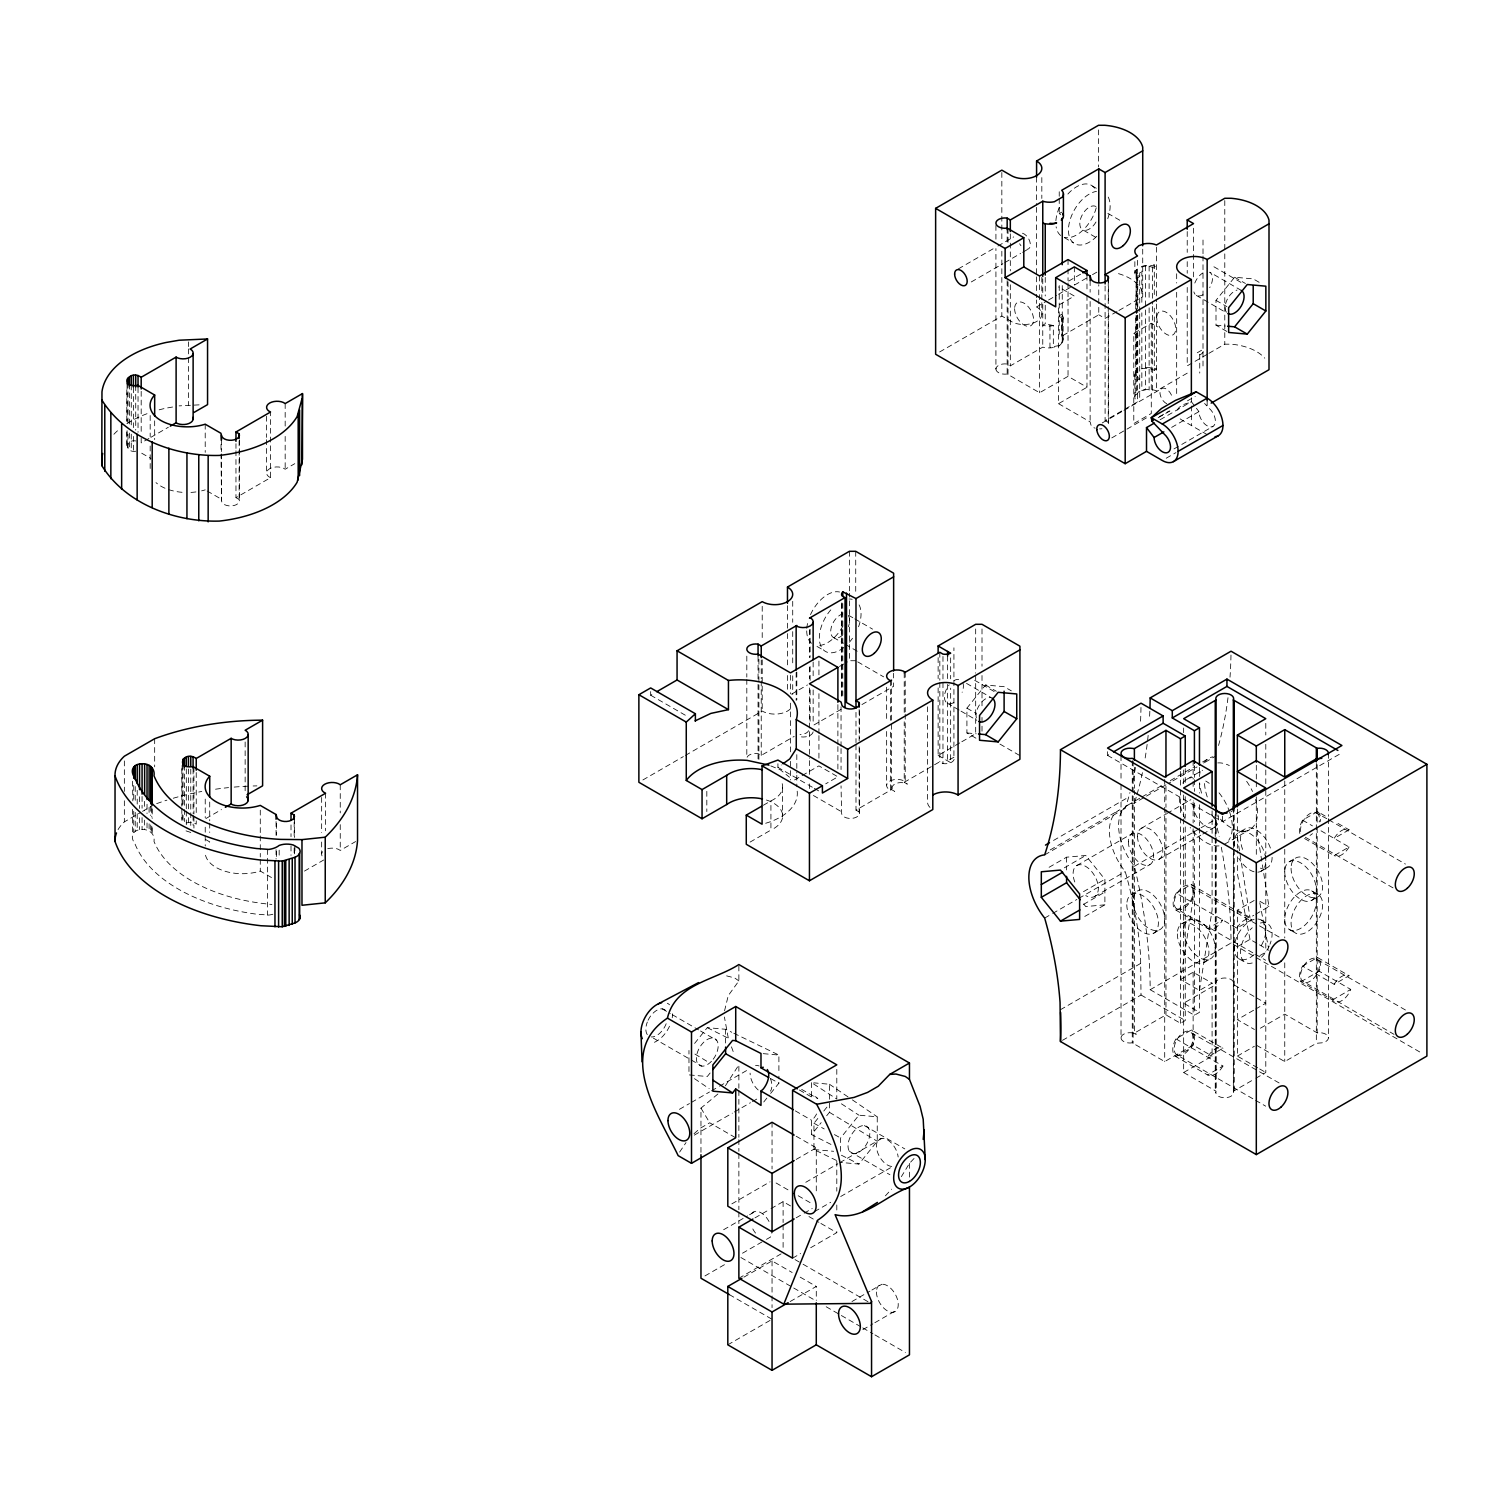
<?xml version="1.0" encoding="UTF-8"?>
<svg xmlns="http://www.w3.org/2000/svg" width="1502" height="1502" viewBox="0 0 1502 1502"><rect width="100%" height="100%" fill="white"/><g stroke="black" fill="none" stroke-linecap="round" stroke-linejoin="round"><path stroke-width="0.75" stroke-dasharray="5 3.75" d="M1062.477 1040.342L1141.013 995L1140.6 955.91A326.197 188.332 60 0 0 1125.223 871.573A44.666 25.797 60 0 1 1125.223 808.376A463.348 267.525 60 0 0 1129.955 792.53M724.546 1010.827L728.245 995.638L738.871 980.919L738.871 964.547M1183.651 818.965L1183.651 1072.503L1212.095 1056.094L1212.095 983.153L1199.46 990.438L1180.497 979.492L1193.132 899.247L1193.132 825.33M1199.46 990.438L1212.095 910.193L1212.095 836.257M272.838 914.23A17.648 10.195 0 0 1 268.896 915.075L256.635 914.192A162.498 93.819 0 0 1 135.03 843.993C122.732 826.344 156.433 823.772 154.011 841.439A143.028 82.572 0 0 0 271.918 904.448M135.724 451.238C124.891 453.022 124.891 439.147 135.724 440.931M679.617 1152.09L686.02 1142.571M1135.737 308.586L1136.676 269.384L1136.676 313.486M1061.895 343.019L1059.361 345.779L1054.573 347.244M914.042 1158.474L909.461 1163.374L901.369 1176.667M725.391 1085.833L738.871 1064.88L738.871 1088.237M1226.834 331.416L1216 325.164L1216 300.362L1234.606 277.232L1253.212 278.884L1260.422 283.052M694.6 1043.421L707.292 1027.65L725.616 1029.283L731.774 1032.249M975.924 738.177L966.913 732.957L966.913 708.155L985.519 685.006L1004.106 686.677L1011.334 690.845M710.108 1073.01L707.292 1076.521L688.967 1074.888L688.967 1050.442M763.748 1101.999L769.249 1095.146M770.639 1093.418L778.9 1083.149L778.9 1076.127M836.483 1160.445L813.953 1149.537L813.953 1123.271L818.177 1118.032M823.791 1111.029L828.015 1105.772M830.981 1144.43L811.531 1134.592L821.181 1122.614M826.682 1115.761L829.442 1112.325L829.442 1084.237L813.765 1082.848M840.594 1151.321L840.594 1137.99L858.919 1115.179L877.243 1116.831L877.243 1141.257L858.919 1164.069L840.594 1162.435M1136.676 269.384L1135.474 270.773A13.537 7.81 0 0 0 1137.521 277.832L1139.699 276.575L1136.113 273.589L1135.737 271.449M717.9 1094L700.965 1108.119L700.965 1152.391M885.429 1195.817L891.531 1189.171M694.037 1133.728L699.913 1128.453L709.714 1122.783L735.717 1137.803M811.531 1134.592L811.531 1120.229L813.821 1118.201A15.414 8.899 -60 0 0 817.82 1111.292M812.3 787.217L777.923 767.372L781.303 764.969M148.942 438.453L141.188 442.921L141.188 435.899M150.895 437.326L168.355 427.244M235.964 450.75L235.964 497.65L270.567 477.674L270.567 411.999M270.567 477.674L268.614 476.585A10.514 6.083 0 0 1 269.665 468.699A10.514 6.083 0 0 1 283.315 468.098L285.173 469.225L294.786 463.667M958.445 268.82L995.957 247.154M997.929 246.028L1013.719 236.903M971.287 281.944L1002.867 263.714M1004.838 262.568L1020.647 253.444M1022.618 252.317L1028.532 248.9M118.057 829.63A61.526 35.522 0 0 1 124.347 821.876L140.512 812.544M142.54 811.38L152.641 805.541M939.651 351.956L1001.834 316.058L1011.315 321.522A17.874 10.326 0 0 0 1036.587 321.522A17.874 10.326 0 0 0 1036.587 306.934L1036.587 299.987M1068.711 281.081L1082.923 272.876M1036.587 306.934L1046.575 301.17M1048.565 300.006L1056.563 295.406M1058.553 294.242L1072.541 286.169M1074.531 285.023L1090.508 275.805M1092.498 274.641L1098.506 271.186M1059.417 304.681L1074.343 296.063L1058.553 286.957M1053.334 325.558L1045.242 323.812L1042.764 325.258A14.194 8.205 0 0 0 1051.287 325.953L1053.334 325.558L1053.334 347.45L1051.287 347.826A14.194 8.205 0 0 1 1042.764 347.131L1010.32 365.868L1007.166 364.047A8.937 5.163 0 0 0 995.92 369.023L995.92 248.6M1140.675 272.35L1139.699 272.932L1139.699 311.402M1153.311 265.065L1154.306 264.483L1154.306 295.988M205.943 818.534L221.47 809.578M1049.954 325.427L1049.954 347.319L1058.948 345.554L1062.909 341.123A14.194 8.205 0 0 0 1061.726 336.204L1098.769 314.8L1098.769 284.685M1116.981 311.59L1105.097 318.443L1098.769 314.8M1118.952 310.445L1142.722 296.72L1142.722 246.741M1151.283 323.268L1151.283 413.482L1133.785 423.564L1133.785 333.369L1151.283 323.268L1157.591 326.929M995.92 369.023A8.937 5.163 0 0 0 1007.166 373.998L1039.591 392.735L1068.035 376.326L1086.979 387.253L1086.979 293.885M1058.553 307.966L1058.553 403.681L1086.979 387.253M1154.306 370.281L1156.484 369.023A13.537 7.81 0 0 0 1144.242 367.84L1141.839 368.534L1149.124 368.215L1154.306 370.281L1154.306 305.281M304.474 871.085L323.7 859.989M327.755 848.686A10.514 6.083 0 0 1 338.382 849.306L340.241 850.432L355.617 841.552M1206.988 354.453L1187.218 365.868L1187.218 284.798M1208.96 353.308L1224.787 344.183L1231.096 344.183A44.666 25.797 0 0 1 1264.74 358.171M1105.097 286.018L1105.097 420.579L1137.521 401.86L1137.521 314.969M1135.737 317.88L1135.737 395.477L1138.798 391.647L1144.242 389.713A13.537 7.81 0 0 1 1156.484 390.914L1187.688 372.89M1102.224 422.944L1121.975 411.529M1123.947 410.403L1161.459 388.736M650.666 691.577L650.666 695.219L654.722 692.873M1111.799 437.889L1149.312 416.223M1159.356 416.711L1169.269 410.985M1158.192 417.725L1169.908 410.985M1187.462 400.846L1195.254 396.34M1160.164 419.715L1191.368 401.691L1191.368 397.091M1171.654 427.375L1198.953 411.623A11.622 6.703 60 0 0 1206.444 425.385A11.622 6.703 60 0 0 1215.249 422.682A11.622 6.703 60 0 0 1209.298 408.431L1204.566 403.456M1173.963 448.929L1179.821 445.568M1181.774 444.442L1212.978 426.418M1166.209 458.241L1175.953 452.609M642.912 779.951L683.354 756.595M685.381 755.431L762.209 711.066A17.874 10.326 0 0 0 792.117 706.447M791.479 694.168L807.456 684.95M839.411 666.494L847.41 661.875M747.114 757.233A8.937 5.163 0 0 1 758.059 753.591L761.232 755.412L794.201 736.374M814.009 724.94L841.176 709.263M861.941 704.569L893.634 686.264L893.634 679.279M794.558 779.932L818.928 765.87L837.891 776.816L825.706 783.837M763.335 805.26L770.92 800.885A31.448 18.155 0 0 0 781.847 782.673M750.061 842.096L770.92 830.062L770.92 800.885M938.13 687.897L938.13 755.412L959.872 742.852M961.843 741.725L975.68 733.727L975.68 675.524M855.99 744.936L855.99 810.122L891.587 789.583L894.741 791.404A8.937 5.163 0 0 1 894.741 784.1A8.937 5.163 0 0 1 907.377 784.1L904.223 782.279L904.223 721.749M904.223 782.279L939.82 761.721L942.974 763.56A8.937 5.163 0 0 0 949.752 763.035L951.611 762.227A8.937 5.163 0 0 0 953.92 757.233L953.92 647.813M953.92 757.233L947.612 760.876L947.612 681.72M1107.537 751.695L1107.537 755.356L1111.499 753.046M1053.54 840.444L1126.031 798.595M1050.198 849.925L1118.671 810.404M1127.833 805.11L1139.962 798.106M1141.989 796.942L1162.21 785.264M1170.302 780.608L1194.559 766.602M1202.633 761.927L1208.716 758.416M1044.66 854.882L1125.223 808.376M1199.46 828.09L1199.46 1012.329L1194.409 1015.239L1150.175 989.705A456.946 263.826 60 0 0 1134.386 866.278A44.666 25.797 60 0 1 1134.386 803.101L1144.486 797.262M1146.514 796.098L1170.771 782.091M1172.799 780.909L1197.056 766.902M1205.148 762.246L1215.249 756.407M1187.012 779.2L1202.558 770.226M1049.091 867.292L1066.589 857.191L1085.739 855.483L1104.89 879.308L1104.89 904.824L1083.505 917.178M1064.355 867.818L1085.739 855.483M1076.803 865.528L1132.076 833.61M1141.238 828.334L1165.064 814.572M1167.054 813.427L1190.879 799.665M679.411 1109.34L689.456 1103.557M691.446 1102.412L709.488 1091.992M711.479 1090.846L717.505 1087.354M719.496 1086.209L747.545 1070.006M1083.505 891.644L1104.89 879.308M1044.66 918.079L1050.705 914.587M1052.714 913.423L1076.878 899.473M1078.905 898.309L1125.223 871.573M1134.386 866.278L1199.084 828.916M1201.093 827.752L1215.249 819.585A44.666 25.797 60 0 1 1209.899 812M1107.537 755.356L1222.515 821.725L1341.924 752.802M1094.658 896.487L1149.95 864.57M1159.112 859.275L1200.811 835.206M1202.802 834.061L1214.705 827.189M1083.505 904.411L1104.89 892.057M694.299 1135.137L732.375 1113.151M734.365 1112.006L750.418 1102.731M752.408 1101.586L758.435 1098.112M1131.419 894.497L1137.746 890.855M1238.831 832.483L1245.139 828.841M1224.543 844.199L1249.814 829.611M1176.216 893.127L1191.105 884.528L1251.748 919.543L1236.859 928.142L1176.216 893.127A14.889 8.599 -60 0 0 1176.216 910.325L1207.815 928.555A14.889 8.599 -60 0 0 1222.684 919.956L1207.815 928.555M1299.85 833.479A14.889 8.599 -60 0 1 1302.572 820.167L1317.461 811.587L1327.336 817.276M1176.216 910.325L1191.105 901.726A14.889 8.599 -60 0 0 1191.105 884.528M1153.761 933.174L1160.088 929.531M1261.173 871.179L1267.481 867.518M1181.961 923.674L1188.289 920.031M1289.373 861.66L1295.682 858.017M1349.059 829.817L1334.17 838.416A14.889 8.599 -60 0 1 1349.059 829.817L1335.24 821.838M796.173 1159.431L816.281 1147.828L816.281 1194.522M1060.468 1009.701L1141.013 963.195M1257.662 1067.828L1237.366 1056.094L1237.366 910.193L1254.414 900.336M1304.543 838.51L1334.17 855.596L1349.059 847.015L1319.432 829.911M731.85 1203.872L770.038 1181.83M1237.366 910.193L1250.002 917.478L1253.794 915.3M1255.691 914.211L1268.946 906.551L1256.31 826.288M723.626 1229.725L747.564 1215.907M749.554 1214.761L755.544 1211.307M805.785 1182.299L837.853 1163.787M839.825 1162.642L881.899 1138.347M754.962 1217.878L769.024 1209.767M771.033 1208.603L783.105 1201.638L791.066 1206.237M1150.175 989.705L1231.039 943.031L1422.863 1053.766M1204.304 962.369L1210.631 958.708M1311.715 900.355L1318.024 896.713M1180.497 979.492L1193.132 972.207L1212.095 983.153M1237.366 946.673L1250.002 939.37L1257.587 943.744M796.173 1217.803L802.199 1214.311M804.208 1213.165L812.244 1208.509M742.495 1253.212L764.443 1240.539M766.433 1239.394L770.432 1237.085A15.414 8.899 60 0 0 771.897 1231.64M814.647 1211.551L830.7 1202.295M840.688 1196.512L892.808 1166.434A15.414 8.899 60 0 1 877.281 1151.377A15.414 8.899 60 0 1 884.547 1138.61A15.414 8.899 60 0 1 898.158 1157.009M704.964 1275.93L726.912 1263.257M1259.934 955.535L1267.144 951.367M1185.247 826.964L1185.247 1020.534L1180.497 1023.275L1165.965 1014.883L1134.386 1033.113L1132.264 1032.869A8.937 5.163 0 0 0 1121.018 1037.863L1121.018 783.65M738.871 1278.24L781.096 1253.87M743.903 1277.151L772.047 1260.91L792.155 1272.513M792.587 1258.169L800.622 1253.532M810.667 1247.73L836.802 1232.635L836.802 1228.035M1175.953 1038.877L1222.947 1066.026L1207.552 1074.925L1175.953 1056.676A15.414 8.899 -60 0 1 1175.953 1038.877L1191.368 1029.978L1222.947 1048.227L1207.552 1057.126A15.414 8.899 -60 0 1 1222.947 1048.227M1302.572 966.086L1317.461 957.487L1349.059 975.718L1334.17 984.317L1302.572 966.086A14.889 8.599 -60 0 0 1300.901 981.726L1332.499 999.957A14.889 8.599 -60 0 0 1350.73 989.424L1319.131 971.193A14.889 8.599 -60 0 0 1317.461 957.487M1300.901 981.726L1319.131 971.193M1121.018 1037.863A8.937 5.163 0 0 0 1132.264 1042.839L1164.707 1061.576L1193.132 1045.148L1212.095 1056.094M1253.607 1010.245L1237.366 1019.614L1254.414 1029.471M1255.634 1009.062L1265.792 1003.205L1255.916 997.516M1175.953 1056.676L1191.368 1047.776A15.414 8.899 -60 0 0 1191.368 1029.978M1260.385 1028.213L1284.754 1014.15L1317.179 1032.869A8.937 5.163 0 0 1 1328.35 1037.187A8.937 5.163 0 0 1 1319.488 1043.026L1316.334 1043.327L1284.754 1061.576L1256.31 1045.148M790.146 1301.539L816.281 1286.444L816.281 1300.45M727.813 1344.816L770.038 1320.427M1332.499 999.957L1350.73 989.424M1237.366 1056.094L1254.414 1046.256M851.972 1301.539L869.921 1291.157M871.93 1290.011L881.899 1284.248M1183.651 1072.503L1216.094 1091.241A8.937 5.163 0 0 0 1224.731 1097.737A8.937 5.163 0 0 0 1233.349 1091.241L1253.945 1079.356M1255.916 1078.211L1265.792 1072.503L1265.792 962.895M862.861 1329.627L872.85 1323.863M874.84 1322.718L896.788 1310.044M1060.694 214.523L1059.229 213.603L1061.726 212.176M1061.726 314.312L1059.229 315.739L1062.252 320.414L1062.909 319.25A14.194 8.205 0 0 0 1061.726 314.312L1061.726 336.204M1199.741 354.847L1200.699 354.434A8.937 5.163 0 0 0 1203.008 349.44L1196.7 353.101L1199.741 354.847L1199.741 373.097M1141.839 266.398L1144.242 265.704A13.537 7.81 0 0 1 1156.484 266.887L1154.306 268.145L1149.124 266.079L1141.839 266.398L1141.839 303.535M799.402 1090.001L811.531 1097.004L813.821 1096.404A15.414 8.899 -60 0 1 817.82 1098.694L801.636 1089.363M186.304 822.833L193.082 822.307L196.236 824.147L196.236 817.107M172.58 407.023L166.046 408.168A99.339 57.339 0 0 0 157.41 410.309M1104.89 904.824L1085.739 906.551L1082.998 903.134M199.109 404.864L179.114 405.878M855.727 660.73L849.4 660.73L849.4 593.215M190.773 832.465L183.037 829.874M1216 325.164L1225.313 326.009M966.913 732.957L976.206 733.783M763.223 1053.653L778.9 1055.061L778.9 1073.78M813.953 1149.537L833.648 1151.302M1132.264 1032.869L1136.282 1034.221L1134.386 1033.113L1134.386 790.578M726.611 975.868L734.722 977.971L738.871 980.919M1326.81 818.684L1314.757 812.263A13.405 7.735 -60 0 0 1305.276 817.726L1303.323 820.599A13.405 7.735 -60 0 0 1300.863 832.596M1279.084 937.041L1188.401 885.204A13.405 7.735 -60 0 0 1178.92 890.686L1176.967 893.559A13.405 7.735 -60 0 0 1176.967 909.029L1253.588 953.263M1176.967 909.029L1178.92 909.63A13.405 7.735 -60 0 0 1188.401 904.166L1190.354 901.294A13.405 7.735 -60 0 0 1190.354 885.823M1405.44 1010.001L1314.757 958.163A13.405 7.735 -60 0 0 1305.276 963.646L1303.323 966.518A13.405 7.735 -60 0 0 1301.802 980.581L1394.063 1034.371M1279.084 1082.942L1188.401 1031.123A13.405 7.735 -60 0 0 1178.92 1036.587L1176.967 1039.459A13.405 7.735 -60 0 0 1176.967 1054.93L1253.588 1099.182M1176.967 1054.93L1178.92 1055.549A13.405 7.735 -60 0 0 1188.401 1050.067L1190.354 1047.194A13.405 7.735 -60 0 0 1190.354 1031.724M770.864 765.926L780.402 769.869L789.508 777.21M733.821 1033.245L778.9 1055.061M707.292 1027.65L728.677 1038.445M841.42 1155.226L858.919 1164.069M1137.746 377.64L1139.699 378.711L1137.521 379.968A13.537 7.81 0 0 1 1135.474 372.909L1136.676 371.52L1135.737 373.585L1137.746 377.64L1137.746 314.969M770.695 1078.624L778.9 1083.149M813.953 1123.271L824.204 1128.941M834.436 1134.592L840.594 1137.99M1092.667 186.173L1096.272 188.257M1234.606 277.232L1245.44 283.484M1213.916 266.774L1243.525 283.878M1107.838 213.359L1121.656 221.338M1241.309 290.43L1209.711 272.181A13.405 7.735 -60 0 1 1209.711 287.652M1216 300.362L1226.834 306.615M1095.991 206.525A13.405 7.735 -60 0 0 1082.585 214.26A13.405 7.735 -60 0 0 1082.585 229.75L1096.422 237.729M1196.324 295.406L1225.932 312.491M1064.261 237.598L1073.292 242.798M1133.785 333.369L1140.112 337.03M1207.157 434.604L1181.886 420.016A17.874 10.326 0 0 1 1179.051 417.875M1105.097 420.579L1108.251 422.4A8.937 5.163 0 0 1 1107.349 426.324M1058.553 403.681L1090.133 421.912L1090.677 423.733A8.937 5.163 0 0 0 1095.146 428.201M1328.819 819.848L1405.44 864.082M1302.572 820.167L1312.448 825.875M1305.332 837.234L1394.063 888.471M985.519 685.006L996.333 691.258M974.685 680.275L994.437 691.671M848.874 615.444L852.817 617.735M854.788 618.88L872.568 629.131M966.537 683.391L992.202 698.205M1311.715 890.855A22.342 12.898 -60 0 1 1304.637 925.439A22.342 12.898 -60 0 1 1285.28 914.286A22.342 12.898 -60 0 1 1311.715 890.855L1318.024 894.497A22.342 12.898 -60 0 1 1310.946 929.1A22.342 12.898 -60 0 1 1291.607 917.929A22.342 12.898 -60 0 1 1318.024 894.497M966.913 708.155L975.924 713.356M833.497 637.524L843.373 643.231M845.344 644.358L859.163 652.337M947.218 703.18L959.065 710.033M961.036 711.159L976.826 720.284M857.717 661.875L883.645 676.858M999.957 744.091L1019.914 755.619M1259.934 901.331L1268.946 906.551M816.975 646.423L824.204 650.591M1289.373 929.531L1295.682 933.174M1261.173 920.031L1267.481 923.674M938.13 755.412L950.653 762.64L950.653 688.141M1259.483 944.852L1268.946 950.315M1255.597 954.427L1265.679 960.247M1238.831 958.708L1245.139 962.369M1253.945 996.37L1233.349 984.486A8.937 5.163 0 0 0 1224.731 977.99A8.937 5.163 0 0 0 1216.094 984.486L1183.651 1003.205L1199.46 1012.329M855.99 810.122L859.144 811.944A8.937 5.163 0 0 1 851.69 818.402A8.937 5.163 0 0 1 841.589 813.277L841.045 785.846M814.309 788.381L820.374 791.873M650.666 695.219L687.052 716.229M813.408 795.497L841.045 811.455M1141.013 995L1185.247 1020.534M1259.709 1068.992L1265.792 1072.503M235.964 497.65L239.118 499.471A8.937 5.163 0 0 1 231.646 505.911A8.937 5.163 0 0 1 221.545 500.804L221.001 454.43M141.732 453.21L150.97 458.542M207.182 491.004L221.001 498.983M1255.597 1100.346L1265.679 1106.167M662.194 1008.856L670.286 1013.531M672.239 1014.657L698.58 1029.865M700.552 1031.01L716.736 1040.342M864.363 1125.58L904.805 1148.917M795.365 1110.898L811.531 1120.229M653.314 1038.107L701.847 1066.12M849.475 1151.358L889.916 1174.714M796.173 1136.225L816.281 1147.828M205.774 839.599L209.717 841.89A37.231 21.497 0 0 0 207.501 844.687M205.511 855.258A37.231 21.497 0 0 0 260.278 871.066L272.106 877.9M776.065 1182.975L790.146 1191.105M798.182 1195.742L812.244 1203.872M808.958 1216.564L818.909 1222.309M820.899 1223.454L836.802 1232.635M795.065 1259.615L801.035 1263.069M803.044 1264.215L870.803 1303.342M800.19 1277.151L816.281 1286.444M740.918 1257.531L791.685 1286.838M793.713 1288.003L816.055 1300.901M826.194 1306.759L860.721 1326.698M862.749 1327.881L872.906 1333.738M874.934 1334.902L905.406 1352.495M729.409 1294.649L772.047 1319.282M829.442 1112.325L877.243 1141.257M694.938 1054.066L708.888 1062.496M813.483 1083.9L836.802 1099.051L836.802 1069.405M841.42 1103.82L858.919 1115.179M829.442 1084.237L850.47 1098.582M852.385 1099.877L877.243 1116.831M694.468 1078.643L709.188 1088.668M1191.368 401.691L1195.16 406.648M1196.418 408.3L1198.953 411.623M700.965 1108.119L709.714 1122.783M731.455 1046.838L733.596 1052.733M728.245 1037.863L724.415 1017.004M1259.803 902.777L1268.514 948.044M1250.002 939.37L1237.366 873.713L1237.366 850.62M1237.366 837.234L1250.002 917.478M1328.425 753.347L1328.425 816.299M1328.425 818.646L1328.425 1037.863M1317.179 764.687L1317.179 825.311M1317.179 827.658L1317.179 1032.869M1316.334 763.485L1316.334 1043.327M1284.754 780.946L1284.754 841.571M1284.754 849.343L1284.754 937.961M1284.754 962.838L1284.754 1061.576M1265.792 723.344L1265.792 735.022M1265.792 744.335L1265.792 767.672M1265.792 770L1265.792 783.988M1265.792 790.334L1265.792 853.943M1265.792 855.633L1265.792 951.892M1256.31 765.325L1256.31 779.388M1256.31 781.735L1256.31 788.775M1256.31 796.867L1256.31 857.304M1237.366 809.034L1237.366 848.311M1234.212 806.236L1234.212 847.372M1234.212 849.7L1234.212 1090.752M1233.668 808.057L1233.668 847.879M1233.668 850.038L1233.668 1092.574M1233.349 806.724L1233.349 844.556M1233.349 853.361L1233.349 1091.241M1224.787 200.592L1224.787 251.547M1224.787 253.857L1224.787 344.183M1222.515 816.262L1222.515 821.725M1216.094 811.38L1216.094 835.225M1216.094 837.553L1216.094 1091.241M1215.794 810.385L1215.794 836.22M1215.794 838.379L1215.794 1092.574M1215.249 814.722L1215.249 836.558M1215.249 838.041L1215.249 1090.752M1212.095 810.855L1212.095 833.948M1207.157 400.79L1207.157 405.409A17.874 10.326 0 0 0 1203.459 403.775M1203.008 240.02L1203.008 253.707M1203.008 255.978L1203.008 367.69M1199.46 767.447L1199.46 774.45M1199.46 783.781L1199.46 793.112M1199.46 804.772L1199.46 825.762M1194.409 765.701L1194.409 777.36M1194.409 779.707L1194.409 791.366M1194.409 803.026L1194.409 821.669M1194.409 831L1194.409 1015.239M1193.546 228.229L1193.546 276.875M1193.132 760.632L1193.132 779.125M1193.132 781.434L1193.132 788.362M1193.132 802.218L1193.132 823.002M1193.132 972.207L1193.132 1045.148M1191.368 406.009L1191.368 425.479M1187.218 231.533L1187.218 252.374M1187.218 261.648L1187.218 273.233M1185.247 768.667L1185.247 782.655M1185.247 796.642L1185.247 817.632M1183.651 728.019L1183.651 732.676M1183.651 770L1183.651 783.988M1183.651 794.99L1183.651 816.637M1180.497 771.408L1180.497 787.724M1180.497 790.052L1180.497 815.717M1180.497 818.046L1180.497 1023.275M1176.667 273.758L1176.667 283.014M1176.667 292.289L1176.667 396.49M1165.965 786.335L1165.965 807.325M1165.965 809.653L1165.965 1014.883M1164.707 779.388L1164.707 805.034M1164.707 807.363L1164.707 1061.576M1156.484 247.192L1156.484 301.714M1156.484 304.024L1156.484 390.914M1152.447 267.018L1152.447 304.155M1152.447 306.483L1152.447 391.027M1149.124 266.079L1149.124 298.56M1149.124 307.854L1149.124 390.088M1145.425 265.854L1145.425 307.628M1145.425 309.956L1145.425 389.882L1141.839 390.407L1141.839 312.81M1139.699 313.711L1139.699 400.602M1137.746 275.504L1137.746 312.641M1137.521 260.315L1137.521 312.641M1136.676 315.795L1136.676 393.393L1135.474 394.782A13.537 7.81 0 0 0 1137.521 401.86M1136.113 273.589L1136.113 313.036M1136.113 315.364L1136.113 375.725M1134.855 261.648L1134.855 272.594M1134.855 374.73L1134.855 396.603M1134.386 767.259L1134.386 788.25M1133.109 761.138L1133.109 1043.327M1132.264 760.65L1132.264 1042.839M1121.018 755.675L1121.018 781.322M1108.551 277.832L1108.551 303.31M1108.551 312.566L1108.551 423.733M1108.251 281.118L1108.251 304.286M1108.251 306.596L1108.251 422.4M1098.506 129.904L1098.506 166.966M1090.133 280.63L1090.133 292.214M1090.133 301.489L1090.133 421.912M1086.979 275.204L1086.979 291.538M1074.343 266.887L1074.343 284.854M1068.035 259.583L1068.035 266.605M1068.035 268.933L1068.035 280.611M1068.035 282.939L1068.035 376.326M1066.589 857.191L1066.589 869.958M1063.116 317.56L1063.116 339.452M1062.252 285.587L1062.252 342.306L1062.027 318.462M1059.229 191.73L1059.229 196.274M1059.229 198.564L1059.229 213.603M1059.229 285.568L1059.229 337.631M1045.242 277.382L1045.242 295.969M1045.242 305.244L1045.242 323.812M1042.764 278.828L1042.764 295.068M1042.764 304.362L1042.764 347.131M1041.825 177.574L1041.825 198.433M1041.825 277.175L1041.825 300.325M1041.825 302.653L1041.825 314.218M1039.591 276.011L1039.591 292.346M1039.591 294.674L1039.591 392.735M1036.587 177.236L1036.587 205.023M1036.587 207.351L1036.587 274.509M1036.587 276.819L1036.587 297.659M1010.32 233.861L1010.32 240.808M1010.32 243.117L1010.32 270.904M1010.32 284.798L1010.32 365.868M1008.011 228.586L1008.011 242.479M1008.011 281.85L1008.011 374.486M1007.166 228.097L1007.166 241.991M1007.166 280.667L1007.166 373.998M1001.834 172.467L1001.834 241.935M1001.834 251.21L1001.834 316.058M995.92 225.431L995.92 239.325M982.008 628.962L982.008 666.212M982.008 675.524L982.008 705.79M982.008 717.43L982.008 731.399M975.68 628.962L975.68 673.196M950.653 657.876L950.653 678.829M947.612 656.111L947.612 679.392M942.974 656.449L942.974 763.56M939.82 652.3L939.82 680.237M939.82 682.565L939.82 761.721M938.13 657.632L938.13 678.585M927.56 706.804L927.56 802.256M909.461 1163.374L909.461 1177.38M905.218 672.276L905.218 711.854M905.218 714.182L905.218 781.716L903.359 780.589A10.514 6.083 0 0 0 889.691 781.19A10.514 6.083 0 0 0 888.64 789.076L890.592 790.146L890.592 729.615M904.223 672.858L904.223 712.436M893.634 673.309L893.634 677.965M891.587 680.143L891.587 722.049M891.587 724.377L891.587 789.583M890.592 680.725L890.592 720.303M886.649 687.221L886.649 722.162M886.649 731.474L886.649 785.02M859.463 710.84L859.463 738.777M859.463 748.09L859.463 813.277M859.144 709.507L859.144 744.429M859.144 746.757L859.144 811.944M855.727 551.309L855.727 593.215M855.99 712.342L855.99 742.608M849.4 551.309L849.4 590.887M842.791 603.485L842.791 698.956M841.89 602.753L841.89 698.205M841.589 603.748L841.589 699.2M841.045 706.691L841.045 746.269M841.045 748.597L841.045 769.55M837.891 704.626L837.891 744.203M837.891 746.532L837.891 769.831M836.802 1161.196L836.802 1191.161M836.802 1204.979L836.802 1211.907M818.928 661.087L818.928 679.711M818.928 693.68L818.928 733.276M818.928 735.605L818.928 758.885M813.145 662.007L813.145 678.303M813.145 689.944L813.145 724.865M811.531 1082.642L811.531 1097.004M810.122 629.394L810.122 657.332M810.122 666.644L810.122 680.613M810.122 689.925L810.122 724.846M809.447 629.77L809.447 657.726M809.447 667.038L809.447 678.679M809.447 687.991L809.447 758.303M809.447 760.632L809.447 774.6M809.447 783.913L809.447 788.569M796.811 671.995L796.811 699.932M796.811 754.642L796.811 772.986M796.811 775.276L796.811 786.748M796.154 672.389L796.154 700.326M792.718 601.326L792.718 622.279M792.718 631.591L792.718 666.512M792.718 675.825L792.718 694.468M790.503 675.187L790.503 693.811M790.503 703.124L790.503 752.014M790.503 761.326L790.503 768.311M790.503 770.639L790.503 779.951M787.48 605.682L787.48 631.291M787.48 633.619L787.48 666.212M787.48 675.524L787.48 691.821M783.105 1201.638L783.105 1222.534M783.105 1224.843L783.105 1248.068M782.617 787.705L782.617 816.9M777.923 763.729L777.923 767.372M772.047 1122.294L772.047 1168.988M772.047 1260.91L772.047 1293.597M772.047 1295.926L772.047 1307.604M762.209 606.301L762.209 641.223M762.209 659.847L762.209 711.066M761.232 659.96L761.232 678.585M761.232 680.913L761.232 755.412M758.904 659.265L758.904 682.546M758.904 684.874L758.904 759.392M758.059 656.449L758.059 682.058M758.059 684.386L758.059 758.904M746.813 656.13L746.813 677.083M746.813 679.411L746.813 756.238M738.871 1090.565L738.871 1137.277M738.871 1139.605L738.871 1151.283M738.871 1153.611L738.871 1209.654M738.871 1211.983L738.871 1223.661M725.616 1029.283L725.616 1044.829M706.822 791.347L706.822 811.549M340.241 784.776L340.241 812.92M340.241 824.636L340.241 850.432M325.615 793.225L325.615 830.737M321.653 797.468L321.653 832.634M321.653 842.021L321.653 853.737M294.899 845.607L294.899 852.648M294.467 818.703L294.467 837.459M294.467 849.174L294.467 853.868M294.167 822.045L294.167 838.473M294.167 847.841L294.167 854.882M291.012 824.917L291.012 836.652M291.012 846.02L291.012 855.408M285.173 403.569L285.173 427.019M285.173 436.406L285.173 469.225M279.165 850.132L279.165 857.173M276.612 823.396L276.612 835.112M276.612 851.521L276.612 858.562M276.068 821.556L276.068 835.638M276.068 849.7L276.068 859.088M267.619 849.55L267.619 915.206M266.605 416.261L266.605 437.364M266.605 439.71L266.605 472.529M260.278 810.104L260.278 833.554M260.278 835.901L260.278 857.004M260.278 859.351L260.278 871.066M245.145 741.969L245.145 793.563M239.419 439.842L239.419 500.804M239.118 440.837L239.118 447.878M239.118 450.225L239.118 499.471M235.964 443.71L235.964 448.403M221.545 439.842L221.545 451.558M221.545 453.904L221.545 500.804M221.001 435.674L221.001 452.083M209.717 802.03L209.717 820.787M209.717 823.134L209.717 832.502M205.211 424.202L205.211 452.346M205.23 799.083L205.23 817.839M205.23 827.208L205.23 845.983M196.236 772.554L196.236 814.76M193.927 767.109L193.927 814.009M193.927 816.356L193.927 828.071M193.082 768.968L193.082 813.521M193.082 815.286L193.082 825.236M190.773 769.137L190.773 811.343M190.773 812.751L190.773 825.424M188.557 341.874L188.557 346.568M188.557 348.915L188.557 405.202M188.463 768.968L188.463 808.827M188.463 817.632L188.463 825.236M186.304 768.893L186.304 808.752M186.304 811.099L186.304 824.729M184.446 765.288L184.446 807.494M184.446 809.578L184.446 821.556M183.037 764.218L183.037 806.424M183.037 815.342L183.037 822.833M182.136 765.325L182.136 805.185M182.136 814.234L182.136 821.594M181.836 768.667L181.836 806.198M181.836 808.545L181.836 820.261M154.668 420.823L154.668 439.579M154.668 738.721L154.668 766.865M152.19 809.015L152.19 818.402M152.19 827.771L152.19 834.812M151.777 807.55L151.777 816.938M151.777 826.325L151.777 833.347M150.726 806.217L150.726 815.586M150.726 824.973L150.726 831.995M150.181 415.528L150.181 436.631M150.181 446L150.181 469.45M149.092 807.419L149.092 814.441M149.092 823.828L149.092 830.869M147.027 804.208L147.027 813.577M147.027 822.965L147.027 830.005M144.624 801.336L144.624 810.723M144.624 820.092L144.624 829.48M142.07 796.492L142.07 808.226M142.07 817.595L142.07 829.329M141.188 391.346L141.188 433.552M139.555 796.736L139.555 808.47M139.555 817.839L139.555 829.573M138.034 387.76L138.034 432.313M137.208 790.315L137.208 804.377M137.208 813.765L137.208 830.174M135.724 385.582L135.724 430.135M135.236 786.56L135.236 802.969M135.236 812.357L135.236 831.113M133.734 785.415L133.734 801.824M133.734 811.211L133.734 832.315M133.396 387.76L133.396 427.619M133.396 436.425L133.396 451.069M132.57 781.228L132.833 800.866M132.57 809.371L132.57 835.168M131.256 384.906L131.256 425.197M131.256 434.134L131.256 450.562M129.397 384.08L129.397 423.94M129.397 433.064L129.397 449.736M127.989 383.01L127.989 425.216M127.989 434.134L127.989 448.666M127.088 384.118L127.088 421.63M127.088 430.68L127.088 447.427M126.788 389.807L126.788 422.644M126.788 432.013L126.788 446.094M124.347 760.913L124.347 791.385M124.347 800.773L124.347 821.876M1177.268 410.046A17.874 10.326 0 0 1 1189.903 402.743M1067.884 194.058A29.477 17.029 -60 0 1 1095.578 189.796M1096.235 207.82A29.477 17.029 -60 0 1 1064.655 237.447M1060.656 235.514A29.477 17.029 -60 0 1 1056.113 226.821M1055.887 220.681A29.477 17.029 -60 0 1 1059.605 206.825M1101.924 428.727A8.937 5.163 0 0 1 1099.614 428.896M1203.008 294.73A13.405 7.735 -60 0 1 1193.865 291.914M1194.803 283.052A13.405 7.735 -60 0 1 1203.008 272.857M1226.402 312.247A13.405 7.735 -60 0 1 1227.096 299.705A13.405 7.735 -60 0 1 1237.066 290.036M1095.991 221.996A13.405 7.735 -60 0 1 1082.585 229.75M1108.213 197.081A29.477 17.029 -60 0 1 1107.763 218.635M1096.817 236.246A29.477 17.029 -60 0 1 1068.448 230.388A29.477 17.029 -60 0 1 1096.479 191.392M1118.483 273.646A44.666 25.797 0 0 1 1142.722 293.078M1166.754 403.738A8.899 5.144 60 0 1 1160.032 393.843A8.899 5.144 60 0 1 1164.67 388.267A8.899 5.144 60 0 1 1172.18 397.204M1020.947 245.671A8.899 5.144 60 0 1 1019.651 243.756M1022.468 233.223A8.899 5.144 60 0 1 1029.903 241.766A8.899 5.144 60 0 1 1027.237 249.294M156.659 803.645A201.212 116.161 0 0 1 166.91 800.153M173.237 798.238A201.212 116.161 0 0 1 201.794 791.46M215.518 789.207A201.212 116.161 0 0 1 228.548 787.611M234.181 787.086A201.212 116.161 0 0 1 249.294 786.128M253.106 785.978A201.212 116.161 0 0 1 256.898 785.884M322.029 855.877A10.514 6.083 0 0 1 322.592 851.672M205.211 489.859A37.231 21.497 0 0 1 201.625 490.854M195.936 491.924A37.231 21.497 0 0 1 190.022 492.449M182.042 492.299A37.231 21.497 0 0 1 167.191 489.108M165.013 488.225A37.231 21.497 0 0 1 155.983 482.63M113.908 434.266A99.339 57.339 0 0 1 118.282 430.079M126.9 423.658A99.339 57.339 0 0 1 149.186 412.919M797.187 791.178A57.827 33.382 0 0 1 764.199 823.678M929.963 807.419A17.874 10.326 0 0 1 928.18 799.59M808.602 730.723A8.937 5.163 0 0 1 799.984 734.553M766.433 800.022A31.448 18.155 0 0 1 770.92 830.062M842.904 626.071A29.477 17.029 -60 0 1 817.088 645.485M811.568 643.288A29.477 17.029 -60 0 1 806.705 630.596M806.799 628.456A29.477 17.029 -60 0 1 807.982 621.64M810.517 614.618A29.477 17.029 -60 0 1 839.562 592.013M963.082 683.466A13.405 7.735 -60 0 1 962.125 692.309M953.92 702.523A13.405 7.735 -60 0 1 944.758 699.688A13.405 7.735 -60 0 1 949.189 684.837M953.92 680.631A13.405 7.735 -60 0 1 960.623 679.974M976.356 717.937A13.405 7.735 -60 0 1 979.736 704.457A13.405 7.735 -60 0 1 990.25 697.604M848.405 615.707A13.405 7.735 -60 0 1 848.405 626.653M842.66 635.083A13.405 7.735 -60 0 1 830.719 631.384A13.405 7.735 -60 0 1 842.66 613.942M859.106 604.874A29.477 17.029 -60 0 1 857.999 628.193M852.498 638.275A29.477 17.029 -60 0 1 848.968 642.706M843.767 647.569A29.477 17.029 -60 0 1 820.299 644.602A29.477 17.029 -60 0 1 831.432 609.136M849.043 599.016A29.477 17.029 -60 0 1 852.197 599.298M813.145 731.85A10.026 5.783 0 0 1 800.848 736.862M1215.249 819.585A456.946 263.826 60 0 1 1219.136 836.652M1221.276 847.259A456.946 263.826 60 0 1 1231.039 943.031M1254.095 871.798A22.342 12.898 60 0 1 1238.831 858.28M1234.437 846.02A22.342 12.898 60 0 1 1245.458 831.732A22.342 12.898 60 0 1 1264.496 852.986A22.342 12.898 60 0 1 1257.887 872.174M1257.887 919.017A22.342 12.898 -60 0 1 1261.173 945.828M1254.095 954.634A22.342 12.898 -60 0 1 1234.212 948.494A22.342 12.898 -60 0 1 1254.095 919.393M1232.466 810.629A8.937 5.163 0 0 1 1231.039 811.7M1140.976 707.461A463.348 267.525 60 0 1 1140.506 722.255M1135.493 767.409A463.348 267.525 60 0 1 1132.02 784.344M1230.983 655.041A484.714 279.86 60 0 1 1230.007 677.195M1227.998 697.698A484.714 279.86 60 0 1 1218.235 746.532M1317.461 811.587A14.889 8.599 -60 0 1 1320.183 821.744M1149.837 711.253A484.714 279.86 60 0 1 1149.574 716.905M1148.148 735.379A484.714 279.86 60 0 1 1147.415 742.157M1147.134 744.391A484.714 279.86 60 0 1 1144.862 759.824M1142.44 772.666A484.714 279.86 60 0 1 1136.807 795.215M1136.207 797.205A484.714 279.86 60 0 1 1134.386 803.101M1255.559 799.533A37.531 21.666 60 0 1 1248.537 830.249A37.531 21.666 60 0 1 1217.784 815.999M1207.251 796.942A37.531 21.666 60 0 1 1204.51 781.791M1217.784 762.922A37.531 21.666 60 0 1 1229.312 765.551M1246.641 781.322A37.531 21.666 60 0 1 1252.518 791.498M1201.544 793.15A44.666 25.797 60 0 1 1199.629 782.786M1199.516 776.534A44.666 25.797 60 0 1 1200.53 770.057M1203.684 763.072A44.666 25.797 60 0 1 1212.94 756.764M1217.972 814.966A17.874 10.326 60 0 1 1205.768 826.288A17.874 10.326 60 0 1 1193.564 800.885M1219.042 845.908A37.531 21.666 60 0 1 1190.185 827.489M1185.153 819.078A37.531 21.666 60 0 1 1179.239 796.379M1182.787 783.124A37.531 21.666 60 0 1 1192.513 777.51M1205.768 781.059A37.531 21.666 60 0 1 1209.241 783.331M1219.042 792.831A37.531 21.666 60 0 1 1228.749 809.653M1229.575 811.887A37.531 21.666 60 0 1 1228.749 840.294M1074.794 881.993A17.874 10.326 60 0 1 1081.402 864.795A17.874 10.326 60 0 1 1098.169 885.654A17.874 10.326 60 0 1 1085.739 895.605M1236.859 928.142A14.889 8.599 -60 0 1 1251.748 919.543M1349.059 847.015A14.889 8.599 -60 0 1 1334.17 855.596M1316.728 958.764A13.405 7.735 -60 0 1 1318.23 971.118L1316.728 974.254A13.405 7.735 -60 0 1 1303.323 981.989M1334.17 984.317A14.889 8.599 -60 0 1 1349.059 975.718M1222.947 1066.026A15.414 8.899 -60 0 1 1207.552 1074.925M1272.119 857.304A22.342 12.898 60 0 1 1260.403 868.156M1242.642 849.4A22.342 12.898 60 0 1 1249.645 827.79A22.342 12.898 60 0 1 1271.161 850.507M1260.403 923.035A22.342 12.898 -60 0 1 1269.997 944.232M1269.265 945.997A22.342 12.898 -60 0 1 1260.403 958.276M1252.236 962.989A22.342 12.898 -60 0 1 1240.521 952.137A22.342 12.898 -60 0 1 1252.236 927.767M1316.728 812.864A13.405 7.735 -60 0 1 1319.169 822.026M1312.466 833.629A13.405 7.735 -60 0 1 1310.026 835.412M672.539 1013.775A22.342 12.898 -60 0 1 672.201 1017.774M669.517 1026.242A22.342 12.898 -60 0 1 658.402 1040.079L655.097 1041.994A22.342 12.898 -60 0 1 651.868 1043.064M667.32 1003.242A22.342 12.898 -60 0 1 669.517 1004.8M666.175 1023.744A15.414 8.899 -60 0 1 651.305 1036.943M647.306 1034.634A15.414 8.899 -60 0 1 647.306 1022.055M648.075 1020.271A15.414 8.899 -60 0 1 666.175 1011.165M711.479 1061.276A15.414 8.899 -60 0 1 696.421 1057.277A15.414 8.899 -60 0 1 713.131 1038.089A15.414 8.899 -60 0 1 712.737 1059.83M758.172 1089.964A15.414 8.899 60 0 1 750.099 1073.141M755.544 1065.387A15.414 8.899 60 0 1 759.111 1065.969M770.432 1078.605A15.414 8.899 60 0 1 770.432 1091.184M755.544 1233.104A15.414 8.899 60 0 1 751.544 1226.195M751.544 1213.597A15.414 8.899 60 0 1 769.644 1222.703M1156.765 317.786A13.405 7.735 60 0 0 1170.978 335.472A13.405 7.735 60 0 0 1170.978 316.528A13.405 7.735 60 0 0 1156.765 317.786M1014.62 308.68A13.405 7.735 60 0 0 1028.832 326.347A13.405 7.735 60 0 0 1028.832 307.403A13.405 7.735 60 0 0 1014.62 308.68M1284.754 871.892A22.342 12.898 60 0 0 1308.43 901.369A22.342 12.898 60 0 0 1308.43 869.771A22.342 12.898 60 0 0 1284.754 871.892M1183.651 930.245A22.342 12.898 60 0 0 1207.345 959.722A22.342 12.898 60 0 0 1207.345 928.142A22.342 12.898 60 0 0 1183.651 930.245M1133.109 901.069A22.342 12.898 60 0 0 1156.803 930.545A22.342 12.898 60 0 0 1156.803 898.947A22.342 12.898 60 0 0 1133.109 901.069M1128.378 841.796A17.874 10.326 60 0 0 1147.34 865.377A17.874 10.326 60 0 0 1147.34 840.106A17.874 10.326 60 0 0 1128.378 841.796M1137.54 836.501A17.874 10.326 60 0 0 1156.484 860.083A17.874 10.326 60 0 0 1156.484 834.812A17.874 10.326 60 0 0 1137.54 836.501M1126.8 904.711A22.342 12.898 60 0 0 1150.494 934.188A22.342 12.898 60 0 0 1150.494 902.608A22.342 12.898 60 0 0 1126.8 904.711M1177.343 933.906A22.342 12.898 60 0 0 1201.037 963.383A22.342 12.898 60 0 0 1201.037 931.784A22.342 12.898 60 0 0 1177.343 933.906M1291.063 868.25A22.342 12.898 60 0 0 1314.757 897.708A22.342 12.898 60 0 0 1314.757 866.128A22.342 12.898 60 0 0 1291.063 868.25M876.455 1292.002A15.414 8.899 60 0 0 892.808 1312.335A15.414 8.899 60 0 0 892.808 1290.556A15.414 8.899 60 0 0 876.455 1292.002M858.919 1152.203A15.414 8.899 -60 0 0 868.363 1127.889A15.414 8.899 -60 0 0 849.475 1138.779A15.414 8.899 -60 0 0 858.919 1152.203"/><path stroke-width="1.5" d="M1149.969 707.461A484.714 279.86 60 0 0 1150.175 697.904L1231.039 651.211L1426.9 764.293L1426.9 1056.094L1256.31 1154.587L1060.468 1041.506L1060.055 1002.416A326.197 188.332 60 0 0 1044.66 918.079A44.666 25.797 60 0 1 1044.66 854.882A463.348 267.525 60 0 0 1060.468 749.686L1141.013 703.18L1163.13 715.947L1163.13 723.251L1113.489 751.901M235.964 441.363L235.964 431.994L270.567 411.999L268.614 410.928A10.514 6.083 0 0 1 269.665 403.043A10.514 6.083 0 0 1 283.315 402.442L285.173 403.569L302.484 393.58L302.484 459.236L297.133 482.217A102.418 59.122 0 0 1 219.348 521.081C175.434 522.339 125.624 504.165 101.779 465.545L101.967 391.834A99.339 57.339 0 0 1 166.046 342.494L179.114 340.222L207.558 338.964L207.558 404.62L193.965 412.449M101.779 465.545L101.967 457.49A99.339 57.339 0 0 1 102.737 453.454M767.278 1069.518A15.414 8.899 -60 0 1 763.279 1089.006L760.988 1091.053L760.988 1105.416L735.717 1089.006L735.717 1137.803L691.502 1163.337L678.153 1155.639C659.059 1115.554 615.05 1052.977 667.432 1018.131C675.431 984.017 714.032 980.506 738.871 964.547L909.461 1063.022L909.461 1079.394L920.106 1106.411L923.204 1119.234L925.251 1159.694A22.342 12.898 -60 0 1 911.113 1185.998L907.809 1187.894C884.321 1196.399 862.092 1221.539 835.112 1214.667L871.554 1301.483L871.554 1376.714L909.461 1354.842L909.461 1186.73M923.204 1139.398L924.162 1129.879M301.921 464.719L302.484 393.58M101.779 399.889C125.624 438.49 175.434 456.683 219.348 455.425A102.418 59.122 0 0 0 297.133 416.561L301.921 399.063M207.558 338.964L190.097 349.046L191.561 349.947A10.026 5.783 0 0 1 190.228 357.194A10.026 5.783 0 0 1 177.705 357.945L176.109 357.1L141.188 377.265C128.421 368.497 119.616 388.117 138.034 385.413L154.668 395.026A37.231 21.497 0 0 0 160.996 420.56A37.231 21.497 0 0 0 205.211 424.202L221.001 433.327L221.545 439.842M783.8 1304.168L817.614 1220.244C860.89 1191.762 835.168 1139.267 816.656 1104.27L792.587 1090.377L792.587 1258.169L738.871 1227.172L738.871 1278.24L783.8 1304.168L870.803 1303.342L871.554 1301.483M728.451 680.462L728.451 709.639L677.064 679.974L677.064 650.798L728.451 680.462A57.827 33.382 0 0 1 796.267 719.608L796.267 748.803L789.733 758.961L782.993 763.767M291.012 820.223L291.012 813.202L325.615 793.225L323.662 792.136A10.514 6.083 0 0 1 324.714 784.251A10.514 6.083 0 0 1 338.382 783.65L340.241 784.776L357.532 774.788A226.182 130.58 0 0 1 325.239 837.196L301.977 839.618L280.705 839.393A143.028 82.572 0 0 1 154.011 775.783C156.433 758.116 122.732 760.688 135.03 778.318A162.498 93.819 0 0 0 256.635 848.536L268.896 849.419A17.648 10.195 0 0 0 279.165 845.438A13.912 8.036 0 0 1 293.284 845.006L298.729 848.142A12.448 7.191 0 0 1 299.987 852.554L298.804 854.694A12.448 7.191 0 0 1 295.03 857.267L282.245 861.097L260.991 860.083A185.178 106.905 0 0 1 115.034 775.821A61.526 35.522 0 0 1 124.347 756.219L154.668 738.721A201.212 116.161 0 0 1 262.606 720.171L262.606 785.828L247.079 794.783M299.499 914.849A12.448 7.191 0 0 1 299.987 918.21L298.804 920.35A12.448 7.191 0 0 1 295.03 922.923L282.245 926.753L260.991 925.739A185.178 106.905 0 0 1 115.034 841.477L115.034 775.821M909.461 1063.022L889.728 1074.418L878.219 1086.265L867.593 1092.405L854.075 1097.418L816.656 1104.27M262.606 720.171L245.145 730.254L246.61 731.174A10.026 5.783 0 0 1 245.295 738.402A10.026 5.783 0 0 1 232.754 739.172L231.158 738.327L196.236 758.472C183.469 749.705 174.664 769.324 193.082 766.621L209.717 776.234A37.231 21.497 0 0 0 216.044 801.768A37.231 21.497 0 0 0 260.278 805.41L276.068 814.535L276.612 816.356A8.937 5.163 0 0 0 286.713 821.463A8.937 5.163 0 0 0 294.167 815.023L291.012 813.202M1227.622 326.216L1234.606 326.835L1253.212 303.686L1253.212 285.643M1247.242 334.12L1265.848 310.989L1265.848 286.187L1247.242 284.516L1228.636 307.666L1228.636 332.468L1247.242 334.12L1234.606 326.835M712.924 1069.499L725.616 1053.728L725.616 1047.063M978.534 733.99L985.519 734.628L1004.106 711.479L1004.106 691.183M998.154 741.913L1016.741 718.763L1016.741 693.962L998.154 692.309L979.548 715.44L979.548 740.261L998.154 741.913L985.519 734.628M797.374 1088.837L760.988 1067.828L760.988 1053.465L735.717 1040.698L732.563 1040.417L712.868 1064.918L712.868 1091.184L732.563 1092.93L735.717 1089.006M762.453 769.775A31.448 18.155 0 0 0 726.686 775.351L702.054 789.583L686.264 780.458L686.264 722.087L695.388 713.75L650.666 687.935L638.876 694.731L638.876 782.279L702.054 818.759L726.686 804.528A31.448 18.155 0 0 1 762.453 798.951M695.126 720.904L710.859 713.412L728.451 709.639M1154.325 423.095L1146.514 427.582L1154.099 437.514A11.622 6.703 60 0 0 1161.59 451.295A11.622 6.703 60 0 0 1170.396 448.572A11.622 6.703 60 0 0 1164.426 434.322L1151.827 421.048L1151.377 417.706L1161.478 408.488L1175.54 400.358L1196.23 391.815L1207.157 398.124A22.342 12.898 60 0 1 1222.421 420.447A22.342 12.898 60 0 1 1215.062 436.706M877.431 1202.407L862.636 1211.757M170.289 426.136L176.109 422.775L177.705 423.62A10.026 5.783 0 0 0 188.933 423.489A10.026 5.783 0 0 0 192.894 417.406M1222.966 425.479L1178.112 451.37A22.342 12.898 60 0 1 1162.304 460.494L1146.514 451.37L1125.186 463.686L935.633 354.265L935.633 208.365L1001.834 170.139L1011.315 175.621A17.874 10.326 0 0 0 1036.587 175.621A17.874 10.326 0 0 0 1036.587 161.014L1098.506 125.286L1104.815 125.286A44.666 25.797 0 0 1 1142.722 147.158L1142.722 245.765M935.633 208.365L1005.138 248.487L1005.138 277.663L1023.801 266.887L1023.801 237.71L1007.166 228.097A8.937 5.163 0 0 1 995.92 223.122A8.937 5.163 0 0 1 1007.166 218.128L1010.32 219.949L1042.764 201.23A13.969 8.073 0 0 0 1054.348 201.737L1062.571 196.987A13.969 8.073 0 0 0 1061.707 190.285L1098.769 168.881L1105.097 172.542L1142.722 150.801M1005.138 248.487L1023.801 237.71M1005.138 277.663L1055.681 306.84L1055.681 277.663L1074.343 266.887L1090.133 276.011L1090.677 277.832A8.937 5.163 0 0 0 1100.778 282.939A8.937 5.163 0 0 0 1108.251 276.499L1105.097 274.678L1137.521 255.941A13.537 7.81 0 0 1 1135.474 248.881L1138.798 245.727L1144.242 243.812A13.537 7.81 0 0 1 1156.484 244.995L1193.546 223.61L1187.218 219.949L1187.218 229.224M1082.923 272.876L1086.979 270.529L1086.979 275.204M1187.218 219.949L1224.787 198.283L1231.096 198.283A44.666 25.797 0 0 1 1269.002 220.156L1269.002 369.717L1211.156 403.118M225.338 807.344L231.158 803.983L232.754 804.828A10.026 5.783 0 0 0 245.295 804.058A10.026 5.783 0 0 0 246.61 796.83M1191.368 394.782L1191.368 279.579L1181.886 274.096A17.874 10.326 0 0 1 1181.886 259.508A17.874 10.326 0 0 1 1207.157 259.508L1269.002 223.798M1055.681 277.663L1125.186 317.786L1191.368 279.579M677.064 650.798L762.209 601.645A17.874 10.326 0 0 0 787.48 601.645A17.874 10.326 0 0 0 787.48 587.057L849.4 551.309L855.727 551.309L893.634 573.182L893.634 670.981M656.75 691.709L677.064 679.974M1152.353 421.104L1151.377 417.706L1196.23 391.815M837.891 702.298L837.891 667.376L818.928 656.43L790.503 672.858L758.059 654.121A8.937 5.163 0 0 1 746.813 649.146A8.937 5.163 0 0 1 758.059 644.151L761.232 645.973L796.811 625.433M809.447 618.129L845.044 597.589L845.044 707.01M1151.827 421.048L1153.423 420.128M845.044 597.589L841.89 595.768A8.937 5.163 0 0 1 842.791 591.844L855.99 598.566L893.634 576.843M1151.377 417.706L1162.304 424.015L1207.157 398.124M1154.099 437.514L1163.843 431.881M1173.475 461.602L1218.329 435.711M837.891 667.376L809.447 683.785L841.045 702.035L841.589 703.856A8.937 5.163 0 0 0 851.69 708.963A8.937 5.163 0 0 0 859.144 702.523L855.99 700.702L891.587 680.143M938.13 652.976L938.13 645.973L975.68 624.306L982.008 624.306L1019.914 646.179L1019.914 759.261L958.069 794.971A17.874 10.326 0 0 0 932.798 794.971M904.223 672.858L939.82 652.3L942.974 654.121A8.937 5.163 0 0 0 949.752 653.614L950.653 653.22L938.13 645.973M796.267 719.608L847.654 749.291L932.798 700.12A17.874 10.326 0 0 1 932.798 685.532A17.874 10.326 0 0 1 958.069 685.532L1019.914 649.84M932.798 700.12L932.798 809.559L809.447 880.773L746.269 844.293L746.269 815.117L761.439 806.349M746.269 815.117L762.077 824.222L762.077 765.87L809.447 793.225L822.401 785.753L822.401 793.037L847.654 778.468L847.654 749.291M1163.13 715.947L1107.537 748.052L1222.515 814.441L1341.924 745.499L1226.946 679.111L1172.292 710.671L1150.175 697.904M1172.292 710.671L1172.292 717.956L1226.946 686.414L1337.888 750.456M1237.366 806.762L1237.366 735.098L1265.792 718.688L1233.349 699.97A8.937 5.163 0 0 0 1224.731 693.473A8.937 5.163 0 0 0 1216.094 699.97L1183.651 718.688L1199.46 727.813L1199.46 765.119M1212.095 806.236L1212.095 771.577L1193.132 760.632L1164.707 777.06L1132.264 758.322A8.937 5.163 0 0 1 1121.018 753.347A8.937 5.163 0 0 1 1132.264 748.353L1134.386 748.597L1165.965 730.366L1180.497 738.759L1185.247 736.018L1185.247 766.339M1172.292 717.956L1194.409 730.723L1199.46 727.813M667.432 1018.131L691.502 1032.024L735.717 1006.49L836.802 1064.843L792.587 1090.377M1045.467 845.1L1049.504 842.772M1212.095 771.577L1183.651 787.987L1216.094 806.724A8.937 5.163 0 0 0 1227.04 813.033M1237.366 735.098L1256.31 746.043L1284.754 729.634L1317.179 748.353A8.937 5.163 0 0 1 1328.125 754.68M1041.318 884.547L1062.703 872.193M1041.318 897.314L1041.318 871.78L1060.468 870.071L1079.619 893.897L1079.619 919.431L1060.468 921.139L1041.318 897.314L1066.589 882.725L1066.589 876.342M1060.468 921.139L1079.9 909.912M794.164 1218.967L772.047 1231.734L727.813 1206.2L727.813 1147.828L772.047 1122.294L794.164 1135.061M1060.468 749.686L1256.31 862.768L1426.9 764.293M727.813 1147.828L772.047 1173.362L794.164 1160.595M738.871 1227.172L752.953 1219.042M871.554 1376.714L816.281 1344.816L772.047 1370.331L727.813 1344.816L727.813 1286.444L741.894 1278.315M727.813 1286.444L772.047 1311.978L788.137 1302.685M658.402 1003.805L698.599 982.571M762.077 765.87L777.923 760.068L822.401 785.753M760.988 1067.828L763.279 1067.227M357.532 774.788L357.532 840.444A226.182 130.58 0 0 1 325.239 902.852L301.977 905.274L301.977 839.618M889.728 1074.418L895.962 1074.024L905.293 1076.465L909.461 1079.394M768.968 765.138L747.207 760.387A57.827 33.382 0 0 0 686.264 780.458M890.592 680.725L888.64 679.636A10.514 6.083 0 0 1 889.691 671.751A10.514 6.083 0 0 1 903.359 671.15L905.218 672.276M725.616 1053.728L768.648 1077.478M1253.212 303.686L1265.848 310.989M1086.979 270.529L1068.035 259.583L1039.591 276.011L1023.801 266.887M1163.13 723.251L1185.247 736.018M1004.106 711.479L1016.741 718.763M796.267 748.803L847.654 778.468M235.964 431.994L239.118 433.815L239.118 438.49M638.876 694.731L686.264 722.087M760.988 1091.053L793.338 1109.715M729.409 1294.649L700.965 1278.24L700.965 1154.719M810.122 617.754L811.587 618.674A10.026 5.783 0 0 1 810.273 625.902A10.026 5.783 0 0 1 797.731 626.672L796.154 625.827L796.154 670.061M713.112 1080.313L732.563 1092.93M1066.589 882.725L1080.257 899.736M640.941 1032.024L642.049 1061.839M1317.179 748.353L1317.179 760.012M1316.334 747.865L1316.334 761.871M1284.754 729.634L1284.754 776.271M1256.31 746.043L1256.31 762.209M1256.31 862.768L1256.31 1154.587M1234.212 700.458L1234.212 807.719M1233.349 699.97L1233.349 809.578M1226.946 679.111L1226.946 686.414M1216.094 699.97L1216.094 811.906M1215.249 700.458L1215.249 807.719M1207.157 259.508L1207.157 400.79M1194.409 730.723L1194.409 763.373M1180.497 738.759L1180.497 769.062M1165.965 730.366L1165.965 777.003M1146.514 427.582L1146.514 451.37M1134.386 748.597L1134.386 760.256M1125.186 317.786L1125.186 463.686M1108.251 276.499L1108.251 281.118M1105.097 172.542L1105.097 283.934M1098.769 168.881L1098.769 282.376M1090.133 276.011L1090.133 280.63M1063.416 193.589L1063.416 215.462M1062.252 264.709L1062.252 218.278A10.026 5.783 0 0 1 1061.313 220.156L1062.571 218.86A13.969 8.073 0 0 0 1062.872 213.772M1045.242 224.005L1045.242 275.073M1042.764 201.23L1042.764 276.499M1036.587 161.014L1036.587 177.236M1010.32 219.949L1010.32 231.533M1007.166 218.128L1007.166 229.712M958.069 685.532L958.069 794.971M947.612 651.455L947.612 656.111M859.144 702.523L859.144 707.179M855.99 598.566L855.99 707.986L846.508 702.523L846.508 593.083M842.791 591.844L842.791 596.501M816.281 1302.778L816.281 1344.816M813.145 622.41L813.145 659.678M809.447 793.225L809.447 880.773M787.48 587.057L787.48 603.353M772.047 1173.362L772.047 1231.734M772.047 1311.978L772.047 1370.331M761.232 645.973L761.232 657.632M758.059 644.151L758.059 655.792M735.717 1006.49L735.717 1040.698M726.686 775.351L726.686 804.528M702.054 789.583L702.054 818.759M695.388 713.75L695.388 721.035M691.502 1032.024L691.502 1163.337M325.239 837.196L325.239 902.852M299.611 409.933L299.611 475.608M299.593 853.512L299.593 919.168M299.33 853.868L299.33 919.543M298.185 414.289L298.185 479.945M295.03 857.267L295.03 922.923M294.167 815.023L294.167 819.716M292.252 858.637L292.252 924.293M289.135 859.764L289.135 925.42M285.774 860.59L285.774 926.246M284.404 860.777L284.404 926.434M282.245 861.097L282.245 926.753M278.602 861.303L278.602 926.959M276.068 814.535L276.068 819.228M274.96 861.172L274.96 926.828M248.168 734.91L248.168 800.566M231.158 738.327L231.158 803.983M209.717 776.234L209.717 797.337M208.158 456.214L208.158 521.87M198.771 455.181L198.771 520.837M196.236 758.472L196.236 770.207M193.12 353.702L193.12 419.358M193.082 756.651L193.082 768.386M190.773 756.482L190.773 765.87M188.463 756.651L188.463 766.039M186.943 453.003L186.943 518.659M186.304 757.177L186.304 766.546M184.446 757.984L184.446 767.372M183.037 759.054L183.037 766.095M176.109 357.1L176.109 422.775M168.881 448.14L168.881 513.797M154.668 395.026L154.668 416.129M152.19 441.87L152.19 507.526M152.19 769.155L152.19 804.321M151.777 767.691L151.777 805.203M150.726 766.339L150.726 803.87M149.092 765.194L149.092 800.378M147.027 764.33L147.027 799.515M144.624 763.823L144.624 794.295M142.07 763.673L142.07 794.145M141.188 377.265L141.188 388.999M139.555 763.898L139.555 789.695M138.034 375.444L138.034 387.178M137.151 434.322L137.151 499.978M137.208 764.518L137.208 783.274M135.724 375.275L135.724 386.99M135.236 765.457L135.236 779.519M133.734 766.658L133.734 778.374M133.396 375.444L133.396 387.178M131.256 375.969L131.256 385.338M129.397 376.777L129.397 386.164M127.989 377.847L127.989 384.887M127.088 379.086L127.088 383.78M121.643 423.714L121.643 489.37M110.848 413.069L110.848 478.725M104.783 405.578L104.783 471.234M1042.726 223.122A13.969 8.073 0 0 0 1054.348 223.629L1056.601 222.897A10.026 5.783 0 0 1 1049.954 223.291M1241.309 290.43A13.405 7.735 -60 0 1 1241.309 305.901A13.405 7.735 -60 0 1 1227.904 313.636M1162.304 424.015A22.342 12.898 60 0 1 1178.112 451.37M115.034 841.477A61.526 35.522 0 0 1 116.499 832.953M239.118 433.815A8.937 5.163 0 0 1 231.646 440.255A8.937 5.163 0 0 1 221.545 435.148M992.202 698.205A13.405 7.735 -60 0 1 992.202 713.694A13.405 7.735 -60 0 1 978.816 721.429M1321.816 758.322A8.937 5.163 0 0 1 1319.488 758.491L1316.334 758.81L1284.754 777.06L1256.31 760.632L1237.366 771.577L1265.792 787.987L1233.349 806.724A8.937 5.163 0 0 1 1233.349 809.39M1060.619 1012.442A326.197 188.332 60 0 1 1060.468 1041.506M642.312 1038.652A22.342 12.898 -60 0 1 645.015 1017.474A22.342 12.898 -60 0 1 661.631 1002.735M925.251 1159.694A22.342 12.898 -60 0 0 911.113 1149.706L907.809 1151.621A22.342 12.898 -60 0 0 893.671 1177.925A22.342 12.898 -60 0 0 907.809 1187.894M1123.346 245.521A13.405 7.735 -60 0 0 1127.589 224.774A13.405 7.735 -60 0 0 1111.724 238.818A13.405 7.735 -60 0 0 1123.346 245.521M1096.798 429.647A8.899 5.144 60 0 0 1106.636 440.724A8.899 5.144 60 0 0 1105.772 427.695A8.899 5.144 60 0 0 1096.798 429.647M954.615 274.04A8.899 5.144 60 0 0 964.059 285.774A8.899 5.144 60 0 0 964.059 273.195A8.899 5.144 60 0 0 954.615 274.04M874.239 653.314A13.405 7.735 -60 0 0 878.482 632.549A13.405 7.735 -60 0 0 862.636 646.611A13.405 7.735 -60 0 0 874.239 653.314M1280.887 1107.199A13.405 7.735 -60 0 0 1285.13 1086.434A13.405 7.735 -60 0 0 1269.284 1100.497A13.405 7.735 -60 0 0 1280.887 1107.199M1407.243 1034.24A13.405 7.735 -60 0 0 1411.486 1013.493A13.405 7.735 -60 0 0 1395.64 1027.537A13.405 7.735 -60 0 0 1407.243 1034.24M1407.243 888.339A13.405 7.735 -60 0 0 1411.486 867.574A13.405 7.735 -60 0 0 1395.64 881.636A13.405 7.735 -60 0 0 1407.243 888.339M1280.887 961.299A13.405 7.735 -60 0 0 1285.13 940.534A13.405 7.735 -60 0 0 1269.284 954.596A13.405 7.735 -60 0 0 1280.887 961.299M838.548 1313.893A15.414 8.899 60 0 0 854.882 1334.227A15.414 8.899 60 0 0 854.882 1312.429A15.414 8.899 60 0 0 838.548 1313.893M712.192 1240.934A15.414 8.899 60 0 0 728.526 1261.286A15.414 8.899 60 0 0 728.526 1239.488A15.414 8.899 60 0 0 712.192 1240.934M667.958 1120.567A15.414 8.899 60 0 0 684.311 1140.9A15.414 8.899 60 0 0 684.311 1119.103A15.414 8.899 60 0 0 667.958 1120.567M794.314 1193.527A15.414 8.899 60 0 0 810.667 1213.86A15.414 8.899 60 0 0 810.667 1192.062A15.414 8.899 60 0 0 794.314 1193.527M909.461 1181.398A15.414 8.899 -60 0 0 918.905 1157.066A15.414 8.899 -60 0 0 900.017 1167.955A15.414 8.899 -60 0 0 909.461 1181.398"/></g></svg>
